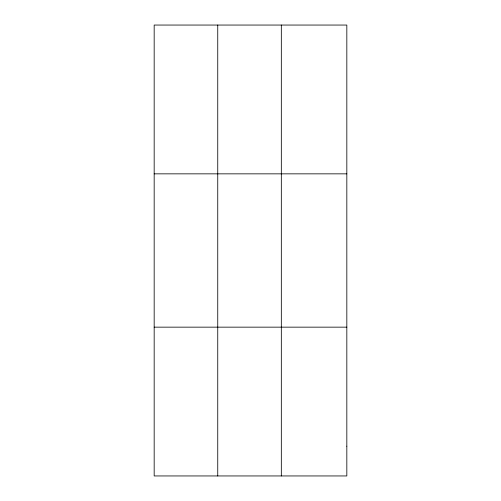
<?xml version="1.0" encoding="UTF-8"?>
<svg xmlns="http://www.w3.org/2000/svg" width="501" height="501" viewBox="0 0 501 501"><rect width="100%" height="100%" fill="white"/><g stroke="black" fill="none" stroke-linecap="round" stroke-linejoin="round"><path stroke-width="0.75" d="M217.747 475.95L217.747 25.05M281.324 475.95L281.324 25.05M154.17 173.847L346.83 173.847M154.17 327.153L346.83 327.153M346.83 446.191L346.83 475.95L154.17 475.95L154.17 25.05L346.83 25.05L346.83 446.191"/></g></svg>
